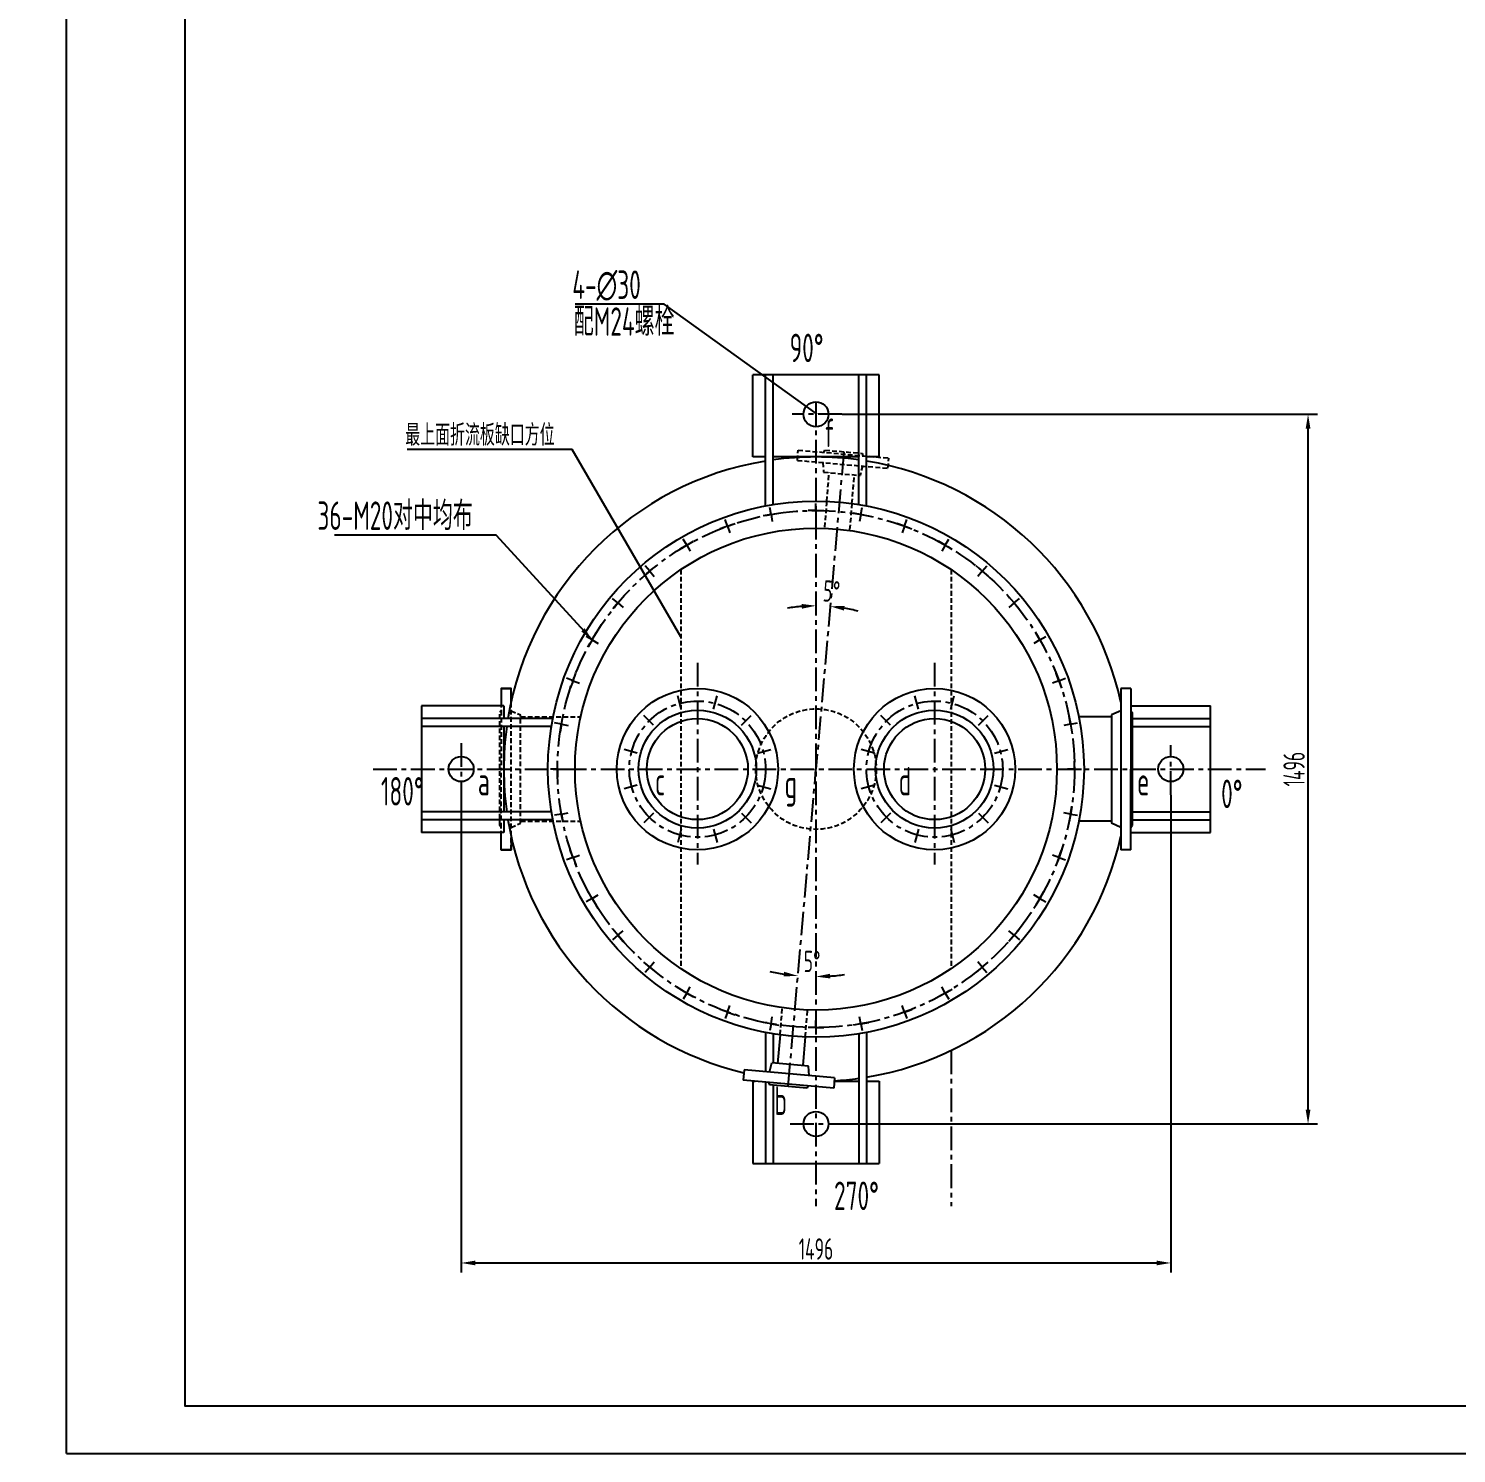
# Model space of a CAD drawing. Extents: x -1819 to 594, y -265 to 873.
# Drawn here: x -8 to 293, y 0 to 300.4 of the extents above; entities that cross this region are included whole.
import ezdxf

# ---------------------------------------------------------------- set-up
doc = ezdxf.new("R2010")
doc.units = 0
doc.header["$LTSCALE"] = 2
doc.header["$MEASUREMENT"] = 0
doc.linetypes.add('CENTERX2', pattern=[4, 2.5, -0.5, 0.5, -0.5])
doc.linetypes.add('HIDDENX2', pattern=[0.75, 0.5, -0.25])
doc.layers.get('0').update_dxf_attribs({"linetype": 'CONTINUOUS'})
doc.layers.get('DEFPOINTS').update_dxf_attribs({"linetype": 'CONTINUOUS'})
for name, color, linetype in [('16CEN', 6, 'CENTERX2'), ('16CON', 4, 'CONTINUOUS'), ('16CON2', 3, 'CONTINUOUS'), ('16DAS', 2, 'HIDDENX2')]:
    doc.layers.add(name, color=color, linetype=linetype)
doc.styles.add('HZ', font='ascii.shx', dxfattribs={"width": 0.7, "bigfont": 'hztxt2.shx'})
doc.dimstyles.get("Standard").update_dxf_attribs({"dimtxt": 4.5, "dimasz": 3, "dimexe": 2, "dimexo": 0.0625, "dimgap": 0.7, "dimtad": 1, "dimdec": 4, "dimzin": 0, "dimtxsty": 'HZ', "dimcen": 0.09, "dimazin": 3, "dimtfac": 1, "dimtdec": 4, "dimtofl": 0, "dimtmove": 0, "dimatfit": 3, "dimtolj": 1, "dimtzin": 0})

# ---------------------------------------------------------------- blocks, each defined once
blk = doc.blocks.new('*D83')
at = {"color": 0, "linetype": 'BYBLOCK'}
for start, end in [(94.9923, 99.9846), (75.0154, 80.0077)]:
    blk.add_arc((157.99, 183.44), 34.44, start, end, dxfattribs=at)
for points in [[(154.97, 218.25), (155.02, 217.25), (157.99, 217.88)], [(163.9, 216.86), (164.03, 217.85), (160.99, 217.75)]]:
    blk.add_solid(points, dxfattribs=at)
at = {"layer": 'DEFPOINTS', "color": 0, "linetype": 'BYBLOCK'}
for p in [(157.99, 260.85), (163.85, 250.35), (158.99, 217.87), (157.99, 183.44), (157.99, 91.34)]:
    blk.add_point(p, dxfattribs=at)
at = {"color": 0, "linetype": 'BYBLOCK', "insert": (161.27, 220.91), "char_height": 4.5, "attachment_point": 5, "rotation": 355, "style": 'HZ'}
blk.add_mtext('\\A1;5°', dxfattribs=at)
blk = doc.blocks.new('*D84')
at = {"color": 0, "linetype": 'BYBLOCK'}
for start, end in [(257.1395, 261.0697), (273.9303, 277.8605)]:
    blk.add_arc((157.99, 183.44), 43.74, start, end, dxfattribs=at)
for points in [[(151.26, 140.72), (151.14, 139.73), (154.18, 139.86)], [(161.01, 139.3), (160.97, 140.3), (157.99, 139.7)]]:
    blk.add_solid(points, dxfattribs=at)
at = {"layer": 'DEFPOINTS', "color": 0, "linetype": 'BYBLOCK'}
for p in [(157.99, 260.85), (157.99, 183.44), (155.45, 139.77), (152.14, 116.53), (157.99, 91.34)]:
    blk.add_point(p, dxfattribs=at)
at = {"color": 0, "linetype": 'BYBLOCK', "insert": (157.16, 142.88), "char_height": 4.5, "attachment_point": 5, "rotation": 358.828, "style": 'HZ'}
blk.add_mtext('\\A1;5°', dxfattribs=at)
blk = doc.blocks.new('*D85')
at = {"color": 0, "linetype": 'BYBLOCK'}
for p, q in [((163.51, 219.06), (263.72, 219.06)), ((261.72, 72.46), (261.72, 216.06)), ((163.08, 69.46), (263.72, 69.46))]:
    blk.add_line(p, q, dxfattribs=at)
for points in [[(261.22, 216.06), (262.22, 216.06), (261.72, 219.06)], [(261.22, 72.46), (262.22, 72.46), (261.72, 69.46)]]:
    blk.add_solid(points, dxfattribs=at)
at = {"layer": 'DEFPOINTS', "color": 0, "linetype": 'BYBLOCK'}
for p in [(163.45, 219.06), (261.72, 219.06), (163.01, 69.46)]:
    blk.add_point(p, dxfattribs=at)
at = {"color": 0, "linetype": 'BYBLOCK', "insert": (258.77, 144.26), "char_height": 4.5, "attachment_point": 5, "rotation": 90, "style": 'HZ'}
blk.add_mtext('\\A1;1496', dxfattribs=at)
blk = doc.blocks.new('*D86')
at = {"color": 0, "linetype": 'BYBLOCK'}
for p, q in [((83.19, 139.18), (83.19, 38.15)), ((232.79, 138.74), (232.79, 38.15)), ((86.19, 40.15), (229.79, 40.15))]:
    blk.add_line(p, q, dxfattribs=at)
for points in [[(86.19, 40.65), (86.19, 39.65), (83.19, 40.15)], [(229.79, 40.65), (229.79, 39.65), (232.79, 40.15)]]:
    blk.add_solid(points, dxfattribs=at)
at = {"layer": 'DEFPOINTS', "color": 0, "linetype": 'BYBLOCK'}
for p in [(83.19, 139.24), (232.79, 138.81), (232.79, 40.15)]:
    blk.add_point(p, dxfattribs=at)
at = {"color": 0, "linetype": 'BYBLOCK', "insert": (157.99, 43.1), "char_height": 4.5, "attachment_point": 5, "style": 'HZ'}
blk.add_mtext('\\A1;1496', dxfattribs=at)
blk = doc.blocks.new('*D162')
at = {"color": 0, "linetype": 'BYBLOCK'}
for p, q in [((158.06, 329.04), (187.06, 329.04)), ((185.06, 326.04), (185.06, 314.64)), ((174.11, 311.64), (187.06, 311.64)), ((-600.35, 184.13), (-600.35, 153.7)), ((-530.75, 176.83), (-530.75, 153.7)), ((-597.35, 155.7), (-533.75, 155.7))]:
    blk.add_line(p, q, dxfattribs=at)
for points in [[(184.56, 326.04), (185.56, 326.04), (185.06, 329.04)], [(184.56, 314.64), (185.56, 314.64), (185.06, 311.64)], [(-597.35, 156.2), (-597.35, 155.2), (-600.35, 155.7)], [(-533.75, 156.2), (-533.75, 155.2), (-530.75, 155.7)]]:
    blk.add_solid(points, dxfattribs=at)
at = {"layer": 'DEFPOINTS', "color": 0, "linetype": 'BYBLOCK'}
for p in [(157.99, 329.04), (174.05, 311.64), (185.06, 311.64), (-600.35, 184.19), (-530.75, 176.89), (-530.75, 155.7)]:
    blk.add_point(p, dxfattribs=at)
at = {"color": 0, "linetype": 'BYBLOCK', "insert": (182.11, 320.34), "char_height": 4.5, "attachment_point": 5, "rotation": 90, "style": 'HZ'}
blk.add_mtext('\\A1;172', dxfattribs=at)
at = {"color": 0, "linetype": 'BYBLOCK', "insert": (-565.55, 158.65), "char_height": 4.5, "attachment_point": 5, "style": 'HZ'}
blk.add_mtext('\\A1;326', dxfattribs=at)

msp = doc.modelspace()

# ---------------------------------------------------------------- linework, layer by layer
msp.add_lwpolyline([(584, 10), (25, 10), (25, 831), (584, 831)], close=True)
at = {"layer": '16CEN'}
for p, q in [((157.99296, 221.6717), (157.99296, 52.15909)), ((163.44825, 219.06144), (152.97191, 219.06144)), ((163.84692, 211.17252), (157.99296, 144.26144)), ((132.99296, 166.64671), (132.99296, 124.18481)), ((182.99296, 166.64671), (182.99296, 124.18481)), ((129.59975, 156.92509), (128.85186, 159.71625)), ((136.38618, 156.92509), (137.13407, 159.71625)), ((179.59975, 156.92509), (178.85186, 159.71625)), ((186.38618, 156.92509), (187.13407, 159.71625)), ((123.72253, 153.53188), (121.67926, 155.57515)), ((142.2634, 153.53188), (144.30667, 155.57515)), ((173.72253, 153.53188), (171.67926, 155.57515)), ((192.2634, 153.53188), (194.30667, 155.57515)), ((83.19296, 149.71673), (83.19296, 139.24038)), ((120.32931, 147.65466), (117.53815, 148.40255)), ((145.65662, 147.65466), (148.44778, 148.40255)), ((170.32931, 147.65466), (167.53815, 148.40255)), ((195.65662, 147.65466), (198.44778, 148.40255)), ((232.79296, 138.80615), (232.79296, 149.2825)), ((64.61303, 144.26144), (252.72326, 144.26144)), ((152.139, 77.35037), (157.99296, 144.26144)), ((120.32931, 140.86823), (117.53815, 140.12034)), ((145.65662, 140.86823), (148.44778, 140.12034)), ((170.32931, 140.86823), (167.53815, 140.12034)), ((195.65662, 140.86823), (198.44778, 140.12034)), ((123.72253, 134.991), (121.67926, 132.94773)), ((142.2634, 134.991), (144.30667, 132.94773)), ((173.72253, 134.991), (171.67926, 132.94773)), ((192.2634, 134.991), (194.30667, 132.94773)), ((129.59975, 131.59779), (128.85186, 128.80663)), ((136.38618, 131.59779), (137.13407, 128.80663)), ((179.59975, 131.59779), (178.85186, 128.80663)), ((186.38618, 131.59779), (187.13407, 128.80663)), ((186.49296, 84.95385), (186.49296, 52.15909)), ((152.53768, 69.46144), (163.01402, 69.46144))]:
    msp.add_line(p, q, dxfattribs=at)
for centre, radius in [((157.99296, 144.26144), 54.5), ((132.99296, 144.26144), 14.35704), ((182.99296, 144.26144), 14.35704)]:
    msp.add_circle(centre, radius, dxfattribs=at)
at = {"layer": '16CON'}
for p, q in [((171.3263, 227.39477), (144.65963, 227.39477)), ((144.65963, 210.06144), (144.65963, 227.39477)), ((147.3263, 199.74542), (147.3263, 227.39477)), ((148.99296, 200.04002), (148.99296, 227.39477)), ((166.99296, 200.04002), (166.99296, 227.39477)), ((168.65963, 199.74542), (168.65963, 227.39477)), ((171.3263, 210.06144), (171.3263, 227.39477)), ((147.3263, 210.06144), (144.65963, 210.06144)), ((166.99296, 210.06144), (148.99296, 210.06144)), ((171.3263, 210.06144), (168.65963, 210.06144)), ((148.52914, 197.93346), (148.27257, 199.38852)), ((157.99296, 198.76144), (156.3228, 198.76144)), ((157.99296, 198.76144), (156.3228, 198.76144)), ((157.99296, 198.76144), (157.99296, 200.23895)), ((157.99296, 198.76144), (159.66313, 198.76144)), ((157.99296, 198.76144), (157.99296, 197.28393)), ((157.99296, 198.76144), (159.66313, 198.76144)), ((167.45679, 197.93346), (167.71336, 199.38852)), ((139.35287, 195.47469), (138.84753, 196.86309)), ((139.35287, 195.47469), (140.92231, 196.04592)), ((139.35287, 195.47469), (140.92231, 196.04592)), ((148.52914, 197.93346), (146.88434, 197.64344)), ((148.52914, 197.93346), (146.88434, 197.64344)), ((148.52914, 197.93346), (150.17393, 198.22349)), ((148.52914, 197.93346), (150.17393, 198.22349)), ((148.52914, 197.93346), (148.7857, 196.4784)), ((167.45679, 197.93346), (165.81199, 198.22349)), ((167.45679, 197.93346), (165.81199, 198.22349)), ((167.45679, 197.93346), (167.20022, 196.4784)), ((167.45679, 197.93346), (169.10158, 197.64344)), ((167.45679, 197.93346), (169.10158, 197.64344)), ((176.63306, 195.47469), (175.06362, 196.04592)), ((176.63306, 195.47469), (175.06362, 196.04592)), ((176.63306, 195.47469), (177.1384, 196.86309)), ((130.74296, 191.45983), (130.00421, 192.73938)), ((139.35287, 195.47469), (137.78342, 194.90346)), ((139.35287, 195.47469), (137.78342, 194.90346)), ((139.35287, 195.47469), (139.8582, 194.08629)), ((176.63306, 195.47469), (176.12772, 194.08629)), ((176.63306, 195.47469), (178.20251, 194.90346)), ((176.63306, 195.47469), (178.20251, 194.90346)), ((185.24296, 191.45983), (185.98172, 192.73938)), ((130.74296, 191.45983), (129.29656, 190.62474)), ((130.74296, 191.45983), (129.29656, 190.62474)), ((130.74296, 191.45983), (132.18937, 192.29491)), ((130.74296, 191.45983), (132.18937, 192.29491)), ((130.74296, 191.45983), (131.48172, 190.18027)), ((185.24296, 191.45983), (183.79656, 192.29491)), ((185.24296, 191.45983), (183.79656, 192.29491)), ((185.24296, 191.45983), (184.50421, 190.18027)), ((185.24296, 191.45983), (186.68937, 190.62474)), ((185.24296, 191.45983), (186.68937, 190.62474)), ((122.96104, 186.01086), (122.01132, 187.1427)), ((122.96104, 186.01086), (124.24046, 187.08443)), ((122.96104, 186.01086), (124.24046, 187.08443)), ((193.02489, 186.01086), (191.74547, 187.08443)), ((193.02489, 186.01086), (191.74547, 187.08443)), ((193.02489, 186.01086), (193.97461, 187.1427)), ((122.96104, 186.01086), (121.68162, 184.9373)), ((122.96104, 186.01086), (121.68162, 184.9373)), ((122.96104, 186.01086), (123.91076, 184.87903)), ((193.02489, 186.01086), (192.07517, 184.87903)), ((193.02489, 186.01086), (194.30431, 184.9373)), ((193.02489, 186.01086), (194.30431, 184.9373)), ((116.24354, 179.29337), (115.11171, 180.24309)), ((116.24354, 179.29337), (115.16998, 178.01394)), ((116.24354, 179.29337), (115.16998, 178.01394)), ((116.24354, 179.29337), (117.31711, 180.57279)), ((116.24354, 179.29337), (117.31711, 180.57279)), ((116.24354, 179.29337), (117.37538, 178.34364)), ((199.74239, 179.29337), (198.61055, 178.34364)), ((199.74239, 179.29337), (198.66882, 180.57279)), ((199.74239, 179.29337), (198.66882, 180.57279)), ((199.74239, 179.29337), (200.87422, 180.24309)), ((199.74239, 179.29337), (200.81595, 178.01394)), ((199.74239, 179.29337), (200.81595, 178.01394)), ((110.79458, 171.51144), (109.51502, 172.25019)), ((110.79458, 171.51144), (111.62966, 172.95785)), ((110.79458, 171.51144), (111.62966, 172.95785)), ((205.19135, 171.51144), (204.35626, 172.95785)), ((205.19135, 171.51144), (204.35626, 172.95785)), ((205.19135, 171.51144), (206.47091, 172.25019)), ((110.79458, 171.51144), (109.9595, 170.06503)), ((110.79458, 171.51144), (109.9595, 170.06503)), ((110.79458, 171.51144), (112.07414, 170.77269)), ((205.19135, 171.51144), (203.91179, 170.77269)), ((205.19135, 171.51144), (206.02643, 170.06503)), ((205.19135, 171.51144), (206.02643, 170.06503)), ((106.77972, 162.90154), (105.39131, 163.40688)), ((106.77972, 162.90154), (106.20848, 161.33209)), ((106.77972, 162.90154), (106.20848, 161.33209)), ((106.77972, 162.90154), (107.35095, 164.47098)), ((106.77972, 162.90154), (107.35095, 164.47098)), ((106.77972, 162.90154), (108.16812, 162.3962)), ((209.20621, 162.90154), (207.81781, 162.3962)), ((209.20621, 162.90154), (208.63498, 164.47098)), ((209.20621, 162.90154), (208.63498, 164.47098)), ((209.20621, 162.90154), (210.59461, 163.40688)), ((209.20621, 162.90154), (209.77744, 161.33209)), ((209.20621, 162.90154), (209.77744, 161.33209)), ((91.60484, 161.26144), (93.7263, 161.26144)), ((222.25963, 161.26144), (222.25963, 127.26144)), ((224.38109, 161.26144), (222.25963, 161.26144)), ((92.19296, 157.59477), (74.85963, 157.59477)), ((74.85963, 157.59477), (74.85963, 130.92811)), ((92.19296, 157.59477), (92.19296, 154.92811)), ((224.38109, 157.59477), (241.1263, 157.59477)), ((241.1263, 130.92811), (241.1263, 157.59477)), ((102.50898, 154.92811), (74.85963, 154.92811)), ((104.32094, 153.72527), (102.86588, 153.98183)), ((104.32094, 153.72527), (104.03092, 152.08047)), ((104.32094, 153.72527), (104.03092, 152.08047)), ((104.32094, 153.72527), (104.61096, 155.37006)), ((104.32094, 153.72527), (104.61096, 155.37006)), ((104.32094, 153.72527), (105.776, 153.4687)), ((211.66499, 153.72527), (210.20993, 153.4687)), ((211.66499, 153.72527), (211.37496, 155.37006)), ((211.66499, 153.72527), (211.37496, 155.37006)), ((211.66499, 153.72527), (213.12005, 153.98183)), ((211.66499, 153.72527), (211.95501, 152.08047)), ((211.66499, 153.72527), (211.95501, 152.08047)), ((220.25963, 155.26144), (213.41182, 155.26144)), ((220.25963, 155.67064), (220.25963, 132.85224)), ((224.65963, 156.16709), (224.65963, 132.35579)), ((224.65963, 154.92811), (241.1263, 154.92811)), ((102.21438, 153.26144), (74.85963, 153.26144)), ((92.19296, 153.26144), (92.19296, 135.26144)), ((224.65963, 153.26144), (241.1263, 153.26144)), ((103.49296, 144.26144), (103.49296, 145.93161)), ((103.49296, 144.26144), (103.49296, 145.93161)), ((212.49296, 144.26144), (212.49296, 145.93161)), ((212.49296, 144.26144), (212.49296, 145.93161)), ((103.49296, 144.26144), (102.01546, 144.26144)), ((103.49296, 144.26144), (103.49296, 142.59127)), ((103.49296, 144.26144), (103.49296, 142.59127)), ((103.49296, 144.26144), (104.97047, 144.26144)), ((212.49296, 144.26144), (211.01546, 144.26144)), ((212.49296, 144.26144), (212.49296, 142.59127)), ((212.49296, 144.26144), (213.97047, 144.26144)), ((212.49296, 144.26144), (212.49296, 142.59127)), ((104.32094, 134.79762), (104.03092, 136.44241)), ((104.32094, 134.79762), (104.03092, 136.44241)), ((211.66499, 134.79762), (211.95501, 136.44241)), ((211.66499, 134.79762), (211.95501, 136.44241)), ((102.21438, 135.26144), (74.85963, 135.26144)), ((102.50898, 133.59477), (74.85963, 133.59477)), ((92.19296, 133.59477), (92.19296, 130.92811)), ((104.32094, 134.79762), (102.86588, 134.54105)), ((104.32094, 134.79762), (105.776, 135.05418)), ((104.32094, 134.79762), (104.61096, 133.15282)), ((104.32094, 134.79762), (104.61096, 133.15282)), ((211.66499, 134.79762), (210.20993, 135.05418)), ((211.66499, 134.79762), (211.37496, 133.15282)), ((211.66499, 134.79762), (211.37496, 133.15282)), ((211.66499, 134.79762), (213.12005, 134.54105)), ((220.25963, 133.26144), (213.41182, 133.26144)), ((224.65963, 135.26144), (241.1263, 135.26144)), ((224.65963, 133.59477), (241.1263, 133.59477)), ((92.19296, 130.92811), (74.85963, 130.92811)), ((224.38109, 130.92811), (241.1263, 130.92811)), ((91.60484, 127.26144), (93.7263, 127.26144)), ((106.77972, 125.62134), (106.20848, 127.19079)), ((106.77972, 125.62134), (106.20848, 127.19079)), ((209.20621, 125.62134), (209.77744, 127.19079)), ((209.20621, 125.62134), (209.77744, 127.19079)), ((224.38109, 127.26144), (222.25963, 127.26144)), ((106.77972, 125.62134), (105.39131, 125.11601)), ((106.77972, 125.62134), (108.16812, 126.12668)), ((106.77972, 125.62134), (107.35095, 124.0519)), ((106.77972, 125.62134), (107.35095, 124.0519)), ((209.20621, 125.62134), (207.81781, 126.12668)), ((209.20621, 125.62134), (208.63498, 124.0519)), ((209.20621, 125.62134), (208.63498, 124.0519)), ((209.20621, 125.62134), (210.59461, 125.11601)), ((110.79458, 117.01144), (109.9595, 118.45785)), ((110.79458, 117.01144), (109.9595, 118.45785)), ((110.79458, 117.01144), (112.07414, 117.75019)), ((205.19135, 117.01144), (203.91179, 117.75019)), ((205.19135, 117.01144), (206.02643, 118.45785)), ((205.19135, 117.01144), (206.02643, 118.45785)), ((110.79458, 117.01144), (109.51502, 116.27269)), ((110.79458, 117.01144), (111.62966, 115.56503)), ((110.79458, 117.01144), (111.62966, 115.56503)), ((205.19135, 117.01144), (204.35626, 115.56503)), ((205.19135, 117.01144), (204.35626, 115.56503)), ((205.19135, 117.01144), (206.47091, 116.27269)), ((116.24354, 109.22952), (115.11171, 108.27979)), ((116.24354, 109.22952), (115.16998, 110.50894)), ((116.24354, 109.22952), (115.16998, 110.50894)), ((116.24354, 109.22952), (117.37538, 110.17924)), ((116.24354, 109.22952), (117.31711, 107.95009)), ((116.24354, 109.22952), (117.31711, 107.95009)), ((199.74239, 109.22952), (198.61055, 110.17924)), ((199.74239, 109.22952), (198.66882, 107.95009)), ((199.74239, 109.22952), (198.66882, 107.95009)), ((199.74239, 109.22952), (200.81595, 110.50894)), ((199.74239, 109.22952), (200.81595, 110.50894)), ((199.74239, 109.22952), (200.87422, 108.27979)), ((122.96104, 102.51202), (121.68162, 103.58558)), ((122.96104, 102.51202), (121.68162, 103.58558)), ((122.96104, 102.51202), (122.01132, 101.38018)), ((122.96104, 102.51202), (123.91076, 103.64385)), ((122.96104, 102.51202), (124.24046, 101.43846)), ((122.96104, 102.51202), (124.24046, 101.43846)), ((193.02489, 102.51202), (191.74547, 101.43846)), ((193.02489, 102.51202), (191.74547, 101.43846)), ((193.02489, 102.51202), (192.07517, 103.64385)), ((193.02489, 102.51202), (194.30431, 103.58558)), ((193.02489, 102.51202), (194.30431, 103.58558)), ((193.02489, 102.51202), (193.97461, 101.38018)), ((130.74296, 97.06306), (129.29656, 97.89814)), ((130.74296, 97.06306), (129.29656, 97.89814)), ((130.74296, 97.06306), (130.00421, 95.7835)), ((130.74296, 97.06306), (131.48172, 98.34262)), ((130.74296, 97.06306), (132.18937, 96.22797)), ((130.74296, 97.06306), (132.18937, 96.22797)), ((185.24296, 97.06306), (183.79656, 96.22797)), ((185.24296, 97.06306), (183.79656, 96.22797)), ((185.24296, 97.06306), (184.50421, 98.34262)), ((185.24296, 97.06306), (186.68937, 97.89814)), ((185.24296, 97.06306), (186.68937, 97.89814)), ((185.24296, 97.06306), (185.98172, 95.7835)), ((139.35287, 93.04819), (137.78342, 93.61942)), ((139.35287, 93.04819), (137.78342, 93.61942)), ((139.35287, 93.04819), (139.8582, 94.4366)), ((176.63306, 93.04819), (176.12772, 94.4366)), ((176.63306, 93.04819), (178.20251, 93.61942)), ((176.63306, 93.04819), (178.20251, 93.61942)), ((139.35287, 93.04819), (138.84753, 91.65979)), ((139.35287, 93.04819), (140.92231, 92.47696)), ((139.35287, 93.04819), (140.92231, 92.47696)), ((148.52914, 90.58942), (146.88434, 90.87944)), ((148.52914, 90.58942), (146.88434, 90.87944)), ((148.52914, 90.58942), (148.27257, 89.13436)), ((148.52914, 90.58942), (148.7857, 92.04448)), ((148.52914, 90.58942), (150.17393, 90.2994)), ((148.52914, 90.58942), (150.17393, 90.2994)), ((157.99296, 89.76144), (157.99296, 91.23895)), ((167.45679, 90.58942), (165.81199, 90.2994)), ((167.45679, 90.58942), (165.81199, 90.2994)), ((167.45679, 90.58942), (167.20022, 92.04448)), ((167.45679, 90.58942), (169.10158, 90.87944)), ((167.45679, 90.58942), (169.10158, 90.87944)), ((167.45679, 90.58942), (167.71336, 89.13436)), ((176.63306, 93.04819), (175.06362, 92.47696)), ((176.63306, 93.04819), (175.06362, 92.47696)), ((176.63306, 93.04819), (177.1384, 91.65979)), ((147.3263, 88.77746), (147.3263, 80.44828)), ((148.99296, 88.48286), (148.99296, 82.3101)), ((157.99296, 89.76144), (156.3228, 89.76144)), ((157.99296, 89.76144), (156.3228, 89.76144)), ((157.99296, 89.76144), (157.99296, 88.28393)), ((157.99296, 89.76144), (159.66313, 89.76144)), ((157.99296, 89.76144), (159.66313, 89.76144)), ((166.99296, 88.48286), (166.99296, 61.12811)), ((168.65963, 88.77746), (168.65963, 61.12811)), ((148.20397, 80.37149), (148.6917, 82.33646)), ((156.39976, 81.66209), (148.6917, 82.33646)), ((156.53887, 79.64228), (156.39976, 81.66209)), ((161.72945, 77.01322), (142.63572, 78.6837)), ((161.91828, 79.17164), (142.82455, 80.84213)), ((144.65963, 78.46144), (144.65963, 61.12811)), ((144.65963, 78.46144), (145.17621, 78.46144)), ((147.3263, 78.27333), (147.3263, 61.12811)), ((161.85615, 78.46144), (166.99296, 78.46144)), ((168.65963, 78.46144), (171.3263, 78.46144)), ((171.3263, 78.46144), (171.3263, 61.12811)), ((148.01513, 78.21307), (148.17991, 77.69674)), ((156.09809, 77.00399), (148.17991, 77.69674)), ((156.09809, 77.00399), (148.17991, 77.69674)), ((148.99296, 77.62561), (148.99296, 61.12811)), ((156.35003, 77.48386), (156.09809, 77.00399)), ((144.65963, 61.12811), (171.3263, 61.12811))]:
    msp.add_line(p, q, dxfattribs=at)
for points in [[(93.7263, 158.38361), (93.7263, 161.26144), (91.60484, 161.26144), (91.60484, 157.59477)], [(224.38109, 161.26144), (224.38109, 156.56144), (224.65963, 156.16709)], [(222.25963, 156.56144), (220.25963, 155.67064)], [(224.38109, 156.56144), (224.38109, 144.26144)], [(224.38109, 131.96144), (224.38109, 144.26144)], [(222.25963, 131.96144), (220.25963, 132.85224)], [(93.7263, 130.13927), (93.7263, 127.26144), (91.60484, 127.26144), (91.60484, 130.92811)], [(224.38109, 127.26144), (224.38109, 131.96144), (224.65963, 132.35579)], [(150.41763, 88.27158), (149.88921, 82.23169)], [(155.73067, 87.80675), (155.20225, 81.76686)], [(142.82455, 80.84213), (142.63572, 78.6837)], [(161.91828, 79.17164), (161.72945, 77.01322)]]:
    msp.add_lwpolyline(points, dxfattribs=at)
for centre, radius in [((157.99296, 219.06144), 2.63563), ((157.99296, 144.26144), 56.5), ((157.99296, 144.26144), 50.8), ((132.99296, 144.26144), 17), ((182.99296, 144.26144), 17), ((132.99296, 144.26144), 12.42086), ((182.99296, 144.26144), 12.42086), ((132.99296, 144.26144), 10.65289), ((182.99296, 144.26144), 10.65289), ((83.19296, 144.26144), 2.63563), ((232.79296, 144.26144), 2.63563), ((157.99296, 69.46144), 2.63563)]:
    msp.add_circle(centre, radius, dxfattribs=at)
for start, end in [(99.329238, 170.670762), (82.1385479, 97.8614521), (12.3933917, 80.670762), (172.1385479, 187.8614521), (189.329238, 256.6254635), (279.329238, 347.6066083), (273.3745365, 277.8614521)]:
    msp.add_arc((157.99296, 144.26144), 65.8, start, end, dxfattribs=at)
at = {"layer": '16CON2'}
for p, q in [((0, 0), (0, 841)), ((121.9997, 242.24511), (107.21331, 242.24511)), ((125.9997, 242.24511), (121.9997, 242.24511)), ((158.21008, 219.06144), (125.9997, 242.24511)), ((103.601, 211.6067), (71.811, 211.6067)), ((106.601, 211.6067), (103.601, 211.6067)), ((129.49296, 172.14218), (106.601, 211.6067)), ((86.56299, 193.57178), (56.49632, 193.57178)), ((90.56299, 193.57178), (86.56299, 193.57178)), ((110.79458, 171.51144), (90.56299, 193.57178)), ((0, 0), (594, 0))]:
    msp.add_line(p, q, dxfattribs=at)
msp.add_lwpolyline([(108.86514, 173.61528, 1, 0, 0), (110.79458, 171.51144, 0, 0, 0)], format="xyseb", dxfattribs=at)
at = {"layer": '16DAS'}
for p, q in [((154.25648, 211.50966), (173.35021, 209.83918)), ((159.6359, 211.03902), (159.88783, 211.51889)), ((159.88783, 211.51889), (167.80602, 210.82614)), ((159.88783, 211.51889), (167.80602, 210.82614)), ((167.9708, 210.30981), (167.80602, 210.82614)), ((154.06764, 209.35124), (173.16137, 207.68076)), ((159.44706, 208.8806), (159.58617, 206.86079)), ((167.78196, 208.15139), (167.29422, 206.18642)), ((171.3263, 210.06144), (170.80972, 210.06144)), ((159.58617, 206.86079), (167.29422, 206.18642)), ((160.25526, 200.71613), (159.75785, 195.03077)), ((165.56829, 200.2513), (165.07089, 194.56594)), ((129.49296, 186.31367), (129.49296, 102.20921)), ((186.49296, 186.31367), (186.49296, 102.20921)), ((93.7263, 127.26144), (93.7263, 161.26144)), ((91.3263, 132.35579), (91.3263, 156.16709)), ((95.7263, 132.85224), (95.7263, 155.67064)), ((95.7263, 155.26144), (108.39821, 155.26144)), ((95.7263, 133.26144), (108.39821, 133.26144)), ((150.41763, 88.27158), (150.91504, 93.95694)), ((155.73067, 87.80675), (156.22808, 93.49211))]:
    msp.add_line(p, q, dxfattribs=at)
for points in [[(154.06764, 209.35124), (154.25648, 211.50966)], [(173.16137, 207.68076), (173.35021, 209.83918)], [(160.25526, 200.71613), (160.78368, 206.75602)], [(165.56829, 200.2513), (166.09672, 206.29119)], [(91.60484, 161.26144), (91.60484, 156.56144), (91.3263, 156.16709)], [(91.60484, 156.56144), (91.60484, 144.26144)], [(93.7263, 156.56144), (95.7263, 155.67064)], [(91.60484, 131.96144), (91.60484, 144.26144)], [(93.7263, 131.96144), (95.7263, 132.85224)], [(91.60484, 127.26144), (91.60484, 131.96144), (91.3263, 132.35579)]]:
    msp.add_lwpolyline(points, dxfattribs=at)
msp.add_circle((157.99296, 144.26144), 12.7, dxfattribs=at)

# ---------------------------------------------------------------- texts
at = {"layer": '16CON2', "style": 'HZ', "width": 0.7}
for s, p in [('配M24螺栓', (106.94131, 235.60555)), ('90%%D', (152.44633, 230.05109)), ('f', (159.67012, 212.14143)), ('d', (175.44153, 138.72162)), ('180%%D', (66.28202, 136.58316)), ('a', (86.71327, 138.72162)), ('c', (124.07235, 138.72162)), ('g', (151.36223, 138.18701)), ('e', (225.67646, 138.72162)), ('0%%D', (243.39867, 136.04854)), ('b', (149.22184, 71.35992)), ('270%%D', (161.79659, 51.31179))]:
    msp.add_text(s, height=6, dxfattribs=at).set_placement(p)
at = {"layer": '16CON2', "attachment_point": 6, "style": 'HZ'}
for s, insert, char_height in [('4-∅30', (121.06637, 246.17844), 6), ('\\A1;最上面折流板缺口方位', (102.901, 214.68795), 4.5), ('36-M20对中均布', (85.62965, 197.68011), 6)]:
    msp.add_mtext(s, dxfattribs=dict(at, insert=insert, char_height=char_height))

# ---------------------------------------------------------------- dimensions: what is measured, and where the dimension line sits
at = {"layer": '16CON2'}
for base, p1, p2, text, picture, middle in [((-530.74844, 155.69922), (-600.34844, 184.18987), (-530.74844, 176.8948), '326', '*D162', (-565.54844, 158.64922)), ((232.79296, 40.14705), (83.19296, 139.24038), (232.79296, 138.80615), '1496', '*D86', (157.99296, 43.09705))]:
    dim = msp.add_linear_dim(base=base, p1=p1, p2=p2, text=text, dimstyle='STANDARD', dxfattribs=at)
    dim.commit()
    dim.dimension.update_dxf_attribs({"geometry": picture, "text_midpoint": middle})
for base, line1, picture, middle in [((155.44955, 100.59269), ((152.139, 77.35037), (157.99296, 144.26144)), '*D84', (157.09824, 100.52783)), ((158.99469, 178.68841), ((163.84692, 211.17252), (157.99296, 144.26144)), '*D83', (160.99474, 178.57192))]:
    dim = msp.add_angular_dim_2l(base=base, line1=line1, line2=((157.99296, 221.6717), (157.99296, 52.15909)), text='5%%D', dimstyle='STANDARD', dxfattribs=at)
    dim.commit()
    dim.dimension.update_dxf_attribs({"geometry": picture, "text_midpoint": middle, "dimtype": 162, "insert": (0, -39.17732)})
dim = msp.add_linear_dim(base=(261.72283, 219.06144), p1=(163.01402, 69.46144), p2=(163.44825, 219.06144), angle=90, text='1496', dimstyle='STANDARD', dxfattribs=at)
dim.commit()
dim.dimension.update_dxf_attribs({"geometry": '*D85', "text_midpoint": (258.77283, 144.26144)})

doc.saveas('drawing.dxf')
